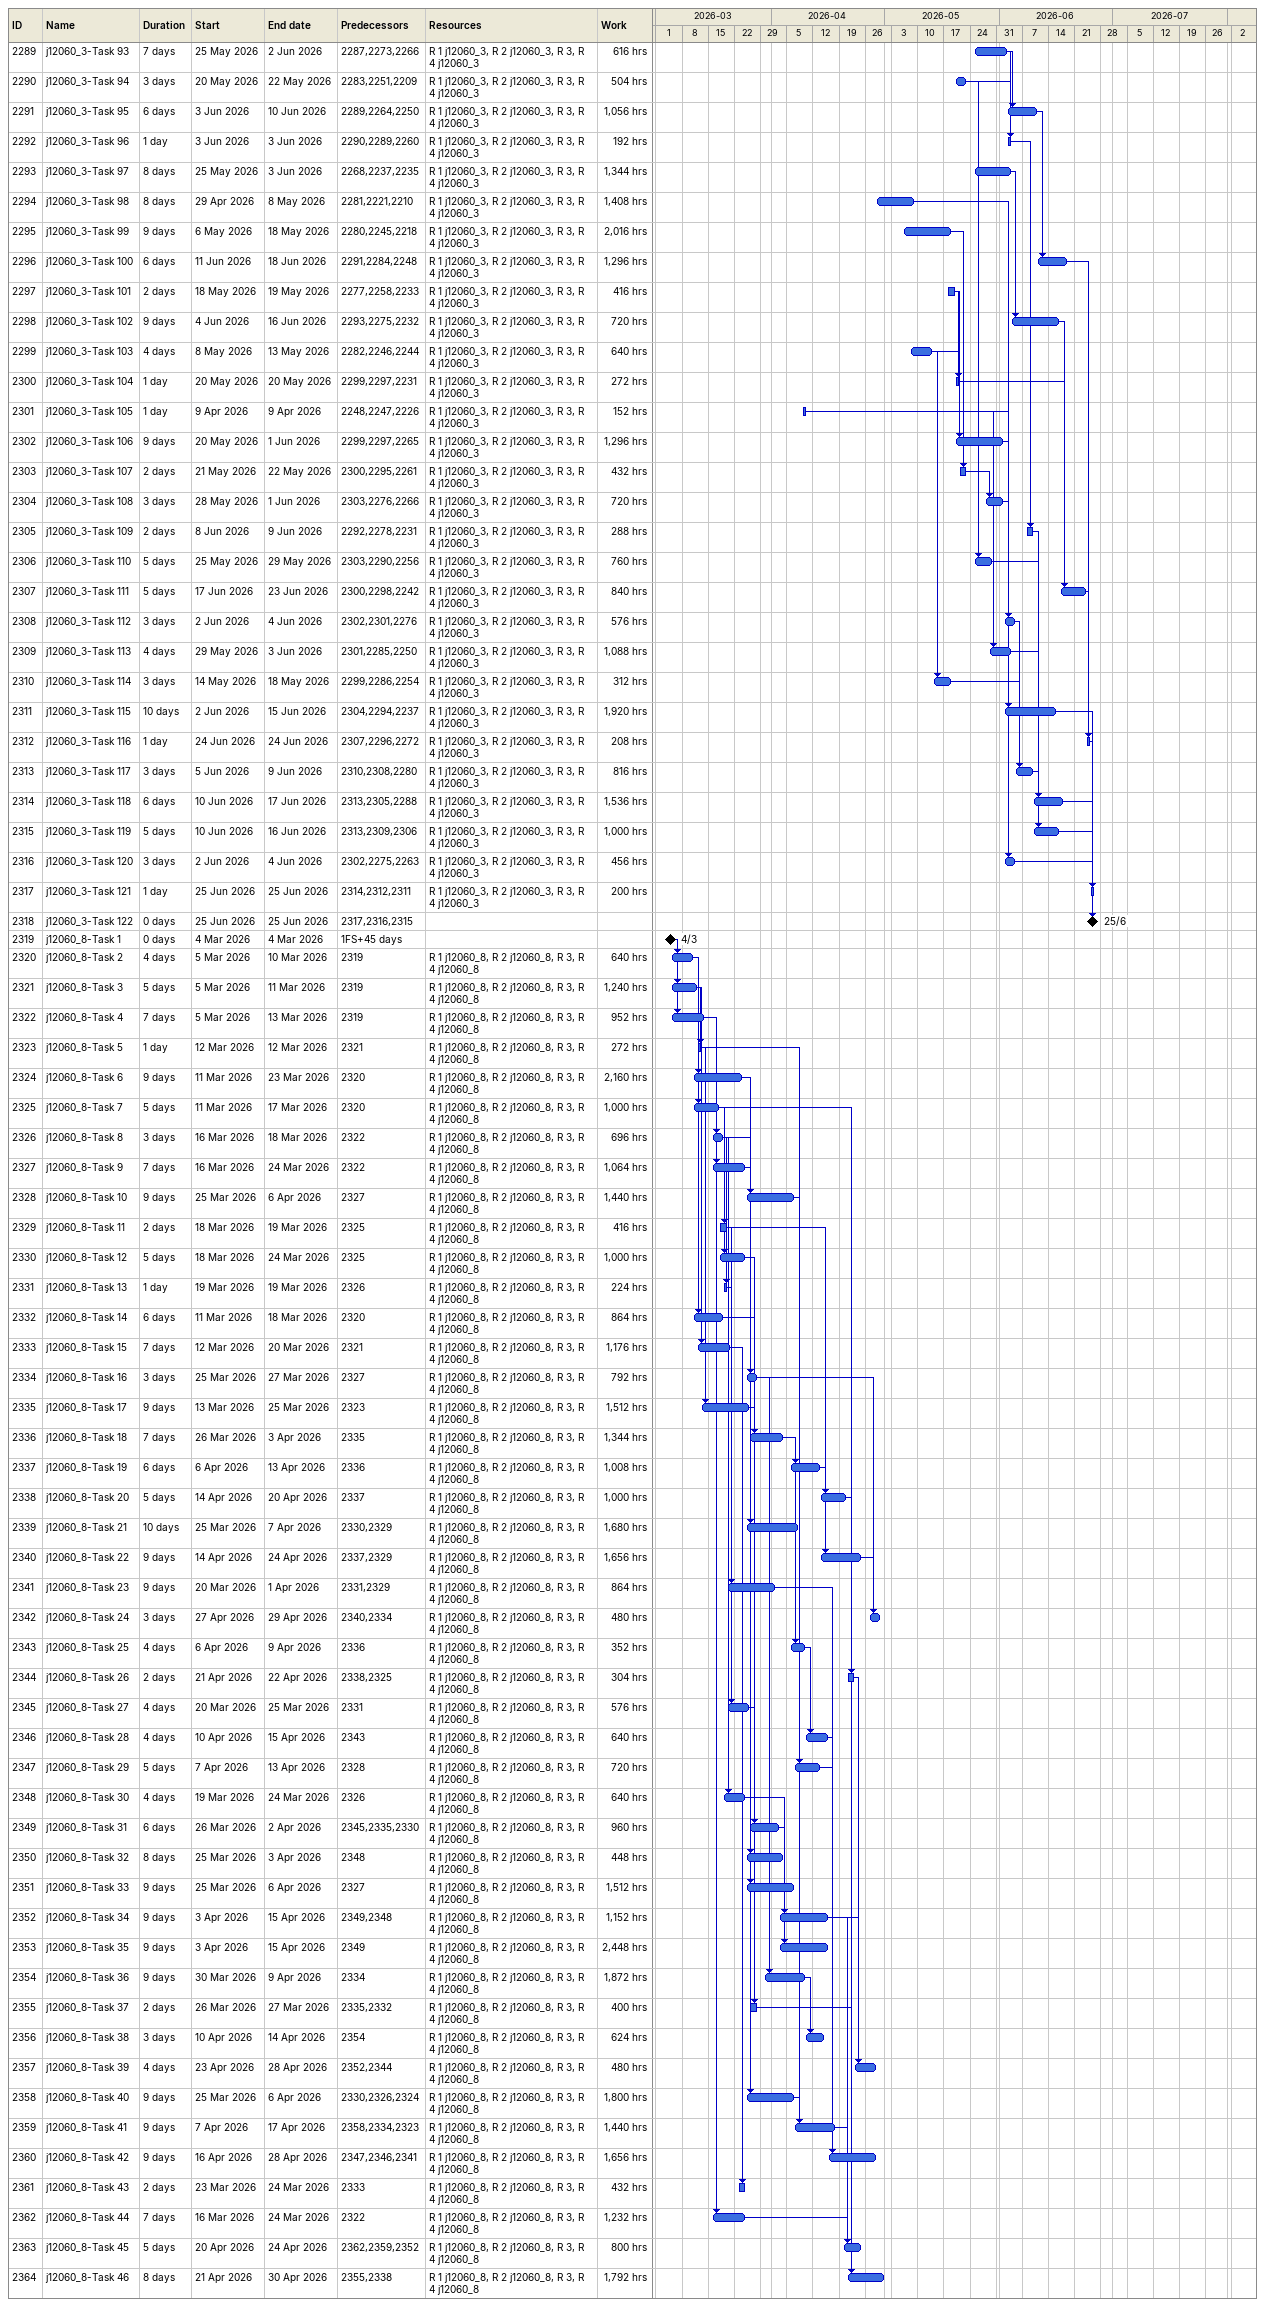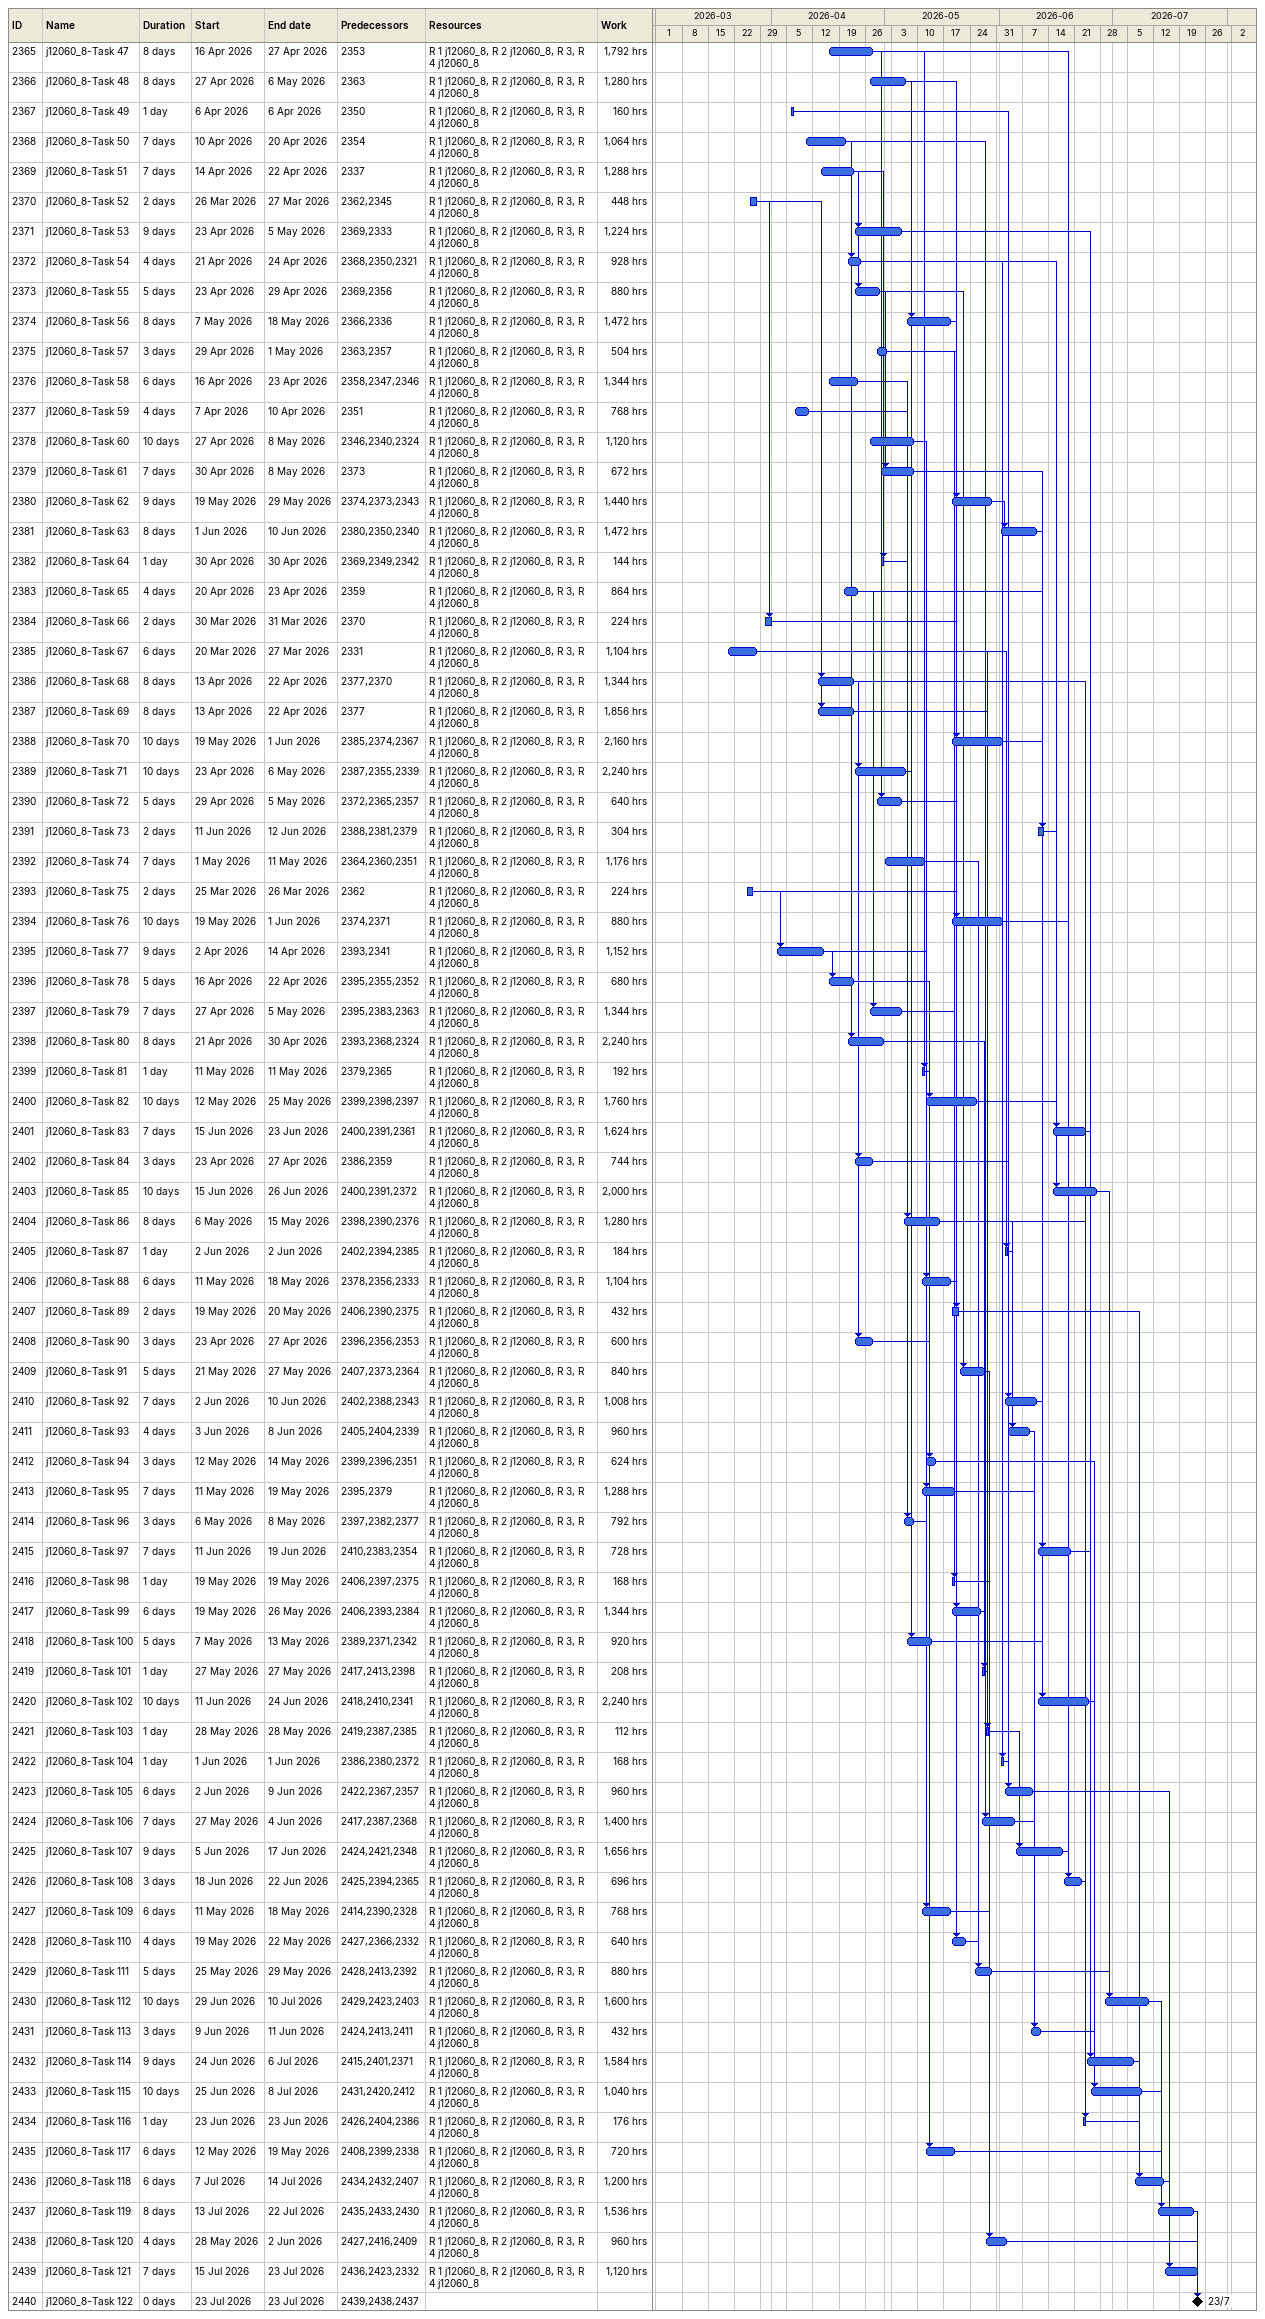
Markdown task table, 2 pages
| ID | Task | Duration | Start | Finish | Predecessors | Resources | Work (h) |
|---|---|---|---|---|---|---|---|
| 2289 | j12060_3-Task 93 | 7d | 2026-05-25 | 2026-06-02 | 2287, 2273, 2266 | R 1 j12060_3, R 2 j12060_3, R 3, R 4 j12060_3 | 616 |
| 2290 | j12060_3-Task 94 | 3d | 2026-05-20 | 2026-05-22 | 2283, 2251, 2209 | R 1 j12060_3, R 2 j12060_3, R 3, R 4 j12060_3 | 504 |
| 2291 | j12060_3-Task 95 | 6d | 2026-06-03 | 2026-06-10 | 2289, 2264, 2250 | R 1 j12060_3, R 2 j12060_3, R 3, R 4 j12060_3 | 1056 |
| 2292 | j12060_3-Task 96 | 1d | 2026-06-03 | 2026-06-03 | 2290, 2289, 2260 | R 1 j12060_3, R 2 j12060_3, R 3, R 4 j12060_3 | 192 |
| 2293 | j12060_3-Task 97 | 8d | 2026-05-25 | 2026-06-03 | 2268, 2237, 2235 | R 1 j12060_3, R 2 j12060_3, R 3, R 4 j12060_3 | 1344 |
| 2294 | j12060_3-Task 98 | 8d | 2026-04-29 | 2026-05-08 | 2281, 2221, 2210 | R 1 j12060_3, R 2 j12060_3, R 3, R 4 j12060_3 | 1408 |
| 2295 | j12060_3-Task 99 | 9d | 2026-05-06 | 2026-05-18 | 2280, 2245, 2218 | R 1 j12060_3, R 2 j12060_3, R 3, R 4 j12060_3 | 2016 |
| 2296 | j12060_3-Task 100 | 6d | 2026-06-11 | 2026-06-18 | 2291, 2284, 2248 | R 1 j12060_3, R 2 j12060_3, R 3, R 4 j12060_3 | 1296 |
| 2297 | j12060_3-Task 101 | 2d | 2026-05-18 | 2026-05-19 | 2277, 2258, 2233 | R 1 j12060_3, R 2 j12060_3, R 3, R 4 j12060_3 | 416 |
| 2298 | j12060_3-Task 102 | 9d | 2026-06-04 | 2026-06-16 | 2293, 2275, 2232 | R 1 j12060_3, R 2 j12060_3, R 3, R 4 j12060_3 | 720 |
| 2299 | j12060_3-Task 103 | 4d | 2026-05-08 | 2026-05-13 | 2282, 2246, 2244 | R 1 j12060_3, R 2 j12060_3, R 3, R 4 j12060_3 | 640 |
| 2300 | j12060_3-Task 104 | 1d | 2026-05-20 | 2026-05-20 | 2299, 2297, 2231 | R 1 j12060_3, R 2 j12060_3, R 3, R 4 j12060_3 | 272 |
| 2301 | j12060_3-Task 105 | 1d | 2026-04-09 | 2026-04-09 | 2248, 2247, 2226 | R 1 j12060_3, R 2 j12060_3, R 3, R 4 j12060_3 | 152 |
| 2302 | j12060_3-Task 106 | 9d | 2026-05-20 | 2026-06-01 | 2299, 2297, 2265 | R 1 j12060_3, R 2 j12060_3, R 3, R 4 j12060_3 | 1296 |
| 2303 | j12060_3-Task 107 | 2d | 2026-05-21 | 2026-05-22 | 2300, 2295, 2261 | R 1 j12060_3, R 2 j12060_3, R 3, R 4 j12060_3 | 432 |
| 2304 | j12060_3-Task 108 | 3d | 2026-05-28 | 2026-06-01 | 2303, 2276, 2266 | R 1 j12060_3, R 2 j12060_3, R 3, R 4 j12060_3 | 720 |
| 2305 | j12060_3-Task 109 | 2d | 2026-06-08 | 2026-06-09 | 2292, 2278, 2231 | R 1 j12060_3, R 2 j12060_3, R 3, R 4 j12060_3 | 288 |
| 2306 | j12060_3-Task 110 | 5d | 2026-05-25 | 2026-05-29 | 2303, 2290, 2256 | R 1 j12060_3, R 2 j12060_3, R 3, R 4 j12060_3 | 760 |
| 2307 | j12060_3-Task 111 | 5d | 2026-06-17 | 2026-06-23 | 2300, 2298, 2242 | R 1 j12060_3, R 2 j12060_3, R 3, R 4 j12060_3 | 840 |
| 2308 | j12060_3-Task 112 | 3d | 2026-06-02 | 2026-06-04 | 2302, 2301, 2276 | R 1 j12060_3, R 2 j12060_3, R 3, R 4 j12060_3 | 576 |
| 2309 | j12060_3-Task 113 | 4d | 2026-05-29 | 2026-06-03 | 2301, 2285, 2250 | R 1 j12060_3, R 2 j12060_3, R 3, R 4 j12060_3 | 1088 |
| 2310 | j12060_3-Task 114 | 3d | 2026-05-14 | 2026-05-18 | 2299, 2286, 2254 | R 1 j12060_3, R 2 j12060_3, R 3, R 4 j12060_3 | 312 |
| 2311 | j12060_3-Task 115 | 10d | 2026-06-02 | 2026-06-15 | 2304, 2294, 2237 | R 1 j12060_3, R 2 j12060_3, R 3, R 4 j12060_3 | 1920 |
| 2312 | j12060_3-Task 116 | 1d | 2026-06-24 | 2026-06-24 | 2307, 2296, 2272 | R 1 j12060_3, R 2 j12060_3, R 3, R 4 j12060_3 | 208 |
| 2313 | j12060_3-Task 117 | 3d | 2026-06-05 | 2026-06-09 | 2310, 2308, 2280 | R 1 j12060_3, R 2 j12060_3, R 3, R 4 j12060_3 | 816 |
| 2314 | j12060_3-Task 118 | 6d | 2026-06-10 | 2026-06-17 | 2313, 2305, 2288 | R 1 j12060_3, R 2 j12060_3, R 3, R 4 j12060_3 | 1536 |
| 2315 | j12060_3-Task 119 | 5d | 2026-06-10 | 2026-06-16 | 2313, 2309, 2306 | R 1 j12060_3, R 2 j12060_3, R 3, R 4 j12060_3 | 1000 |
| 2316 | j12060_3-Task 120 | 3d | 2026-06-02 | 2026-06-04 | 2302, 2275, 2263 | R 1 j12060_3, R 2 j12060_3, R 3, R 4 j12060_3 | 456 |
| 2317 | j12060_3-Task 121 | 1d | 2026-06-25 | 2026-06-25 | 2314, 2312, 2311 | R 1 j12060_3, R 2 j12060_3, R 3, R 4 j12060_3 | 200 |
| 2318 | j12060_3-Task 122 | 0d | 2026-06-25 | 2026-06-25 | 2317, 2316, 2315 |  |  |
| 2319 | j12060_8-Task 1 | 0d | 2026-03-04 | 2026-03-04 | 1FS+45d |  |  |
| 2320 | j12060_8-Task 2 | 4d | 2026-03-05 | 2026-03-10 | 2319 | R 1 j12060_8, R 2 j12060_8, R 3, R 4 j12060_8 | 640 |
| 2321 | j12060_8-Task 3 | 5d | 2026-03-05 | 2026-03-11 | 2319 | R 1 j12060_8, R 2 j12060_8, R 3, R 4 j12060_8 | 1240 |
| 2322 | j12060_8-Task 4 | 7d | 2026-03-05 | 2026-03-13 | 2319 | R 1 j12060_8, R 2 j12060_8, R 3, R 4 j12060_8 | 952 |
| 2323 | j12060_8-Task 5 | 1d | 2026-03-12 | 2026-03-12 | 2321 | R 1 j12060_8, R 2 j12060_8, R 3, R 4 j12060_8 | 272 |
| 2324 | j12060_8-Task 6 | 9d | 2026-03-11 | 2026-03-23 | 2320 | R 1 j12060_8, R 2 j12060_8, R 3, R 4 j12060_8 | 2160 |
| 2325 | j12060_8-Task 7 | 5d | 2026-03-11 | 2026-03-17 | 2320 | R 1 j12060_8, R 2 j12060_8, R 3, R 4 j12060_8 | 1000 |
| 2326 | j12060_8-Task 8 | 3d | 2026-03-16 | 2026-03-18 | 2322 | R 1 j12060_8, R 2 j12060_8, R 3, R 4 j12060_8 | 696 |
| 2327 | j12060_8-Task 9 | 7d | 2026-03-16 | 2026-03-24 | 2322 | R 1 j12060_8, R 2 j12060_8, R 3, R 4 j12060_8 | 1064 |
| 2328 | j12060_8-Task 10 | 9d | 2026-03-25 | 2026-04-06 | 2327 | R 1 j12060_8, R 2 j12060_8, R 3, R 4 j12060_8 | 1440 |
| 2329 | j12060_8-Task 11 | 2d | 2026-03-18 | 2026-03-19 | 2325 | R 1 j12060_8, R 2 j12060_8, R 3, R 4 j12060_8 | 416 |
| 2330 | j12060_8-Task 12 | 5d | 2026-03-18 | 2026-03-24 | 2325 | R 1 j12060_8, R 2 j12060_8, R 3, R 4 j12060_8 | 1000 |
| 2331 | j12060_8-Task 13 | 1d | 2026-03-19 | 2026-03-19 | 2326 | R 1 j12060_8, R 2 j12060_8, R 3, R 4 j12060_8 | 224 |
| 2332 | j12060_8-Task 14 | 6d | 2026-03-11 | 2026-03-18 | 2320 | R 1 j12060_8, R 2 j12060_8, R 3, R 4 j12060_8 | 864 |
| 2333 | j12060_8-Task 15 | 7d | 2026-03-12 | 2026-03-20 | 2321 | R 1 j12060_8, R 2 j12060_8, R 3, R 4 j12060_8 | 1176 |
| 2334 | j12060_8-Task 16 | 3d | 2026-03-25 | 2026-03-27 | 2327 | R 1 j12060_8, R 2 j12060_8, R 3, R 4 j12060_8 | 792 |
| 2335 | j12060_8-Task 17 | 9d | 2026-03-13 | 2026-03-25 | 2323 | R 1 j12060_8, R 2 j12060_8, R 3, R 4 j12060_8 | 1512 |
| 2336 | j12060_8-Task 18 | 7d | 2026-03-26 | 2026-04-03 | 2335 | R 1 j12060_8, R 2 j12060_8, R 3, R 4 j12060_8 | 1344 |
| 2337 | j12060_8-Task 19 | 6d | 2026-04-06 | 2026-04-13 | 2336 | R 1 j12060_8, R 2 j12060_8, R 3, R 4 j12060_8 | 1008 |
| 2338 | j12060_8-Task 20 | 5d | 2026-04-14 | 2026-04-20 | 2337 | R 1 j12060_8, R 2 j12060_8, R 3, R 4 j12060_8 | 1000 |
| 2339 | j12060_8-Task 21 | 10d | 2026-03-25 | 2026-04-07 | 2330, 2329 | R 1 j12060_8, R 2 j12060_8, R 3, R 4 j12060_8 | 1680 |
| 2340 | j12060_8-Task 22 | 9d | 2026-04-14 | 2026-04-24 | 2337, 2329 | R 1 j12060_8, R 2 j12060_8, R 3, R 4 j12060_8 | 1656 |
| 2341 | j12060_8-Task 23 | 9d | 2026-03-20 | 2026-04-01 | 2331, 2329 | R 1 j12060_8, R 2 j12060_8, R 3, R 4 j12060_8 | 864 |
| 2342 | j12060_8-Task 24 | 3d | 2026-04-27 | 2026-04-29 | 2340, 2334 | R 1 j12060_8, R 2 j12060_8, R 3, R 4 j12060_8 | 480 |
| 2343 | j12060_8-Task 25 | 4d | 2026-04-06 | 2026-04-09 | 2336 | R 1 j12060_8, R 2 j12060_8, R 3, R 4 j12060_8 | 352 |
| 2344 | j12060_8-Task 26 | 2d | 2026-04-21 | 2026-04-22 | 2338, 2325 | R 1 j12060_8, R 2 j12060_8, R 3, R 4 j12060_8 | 304 |
| 2345 | j12060_8-Task 27 | 4d | 2026-03-20 | 2026-03-25 | 2331 | R 1 j12060_8, R 2 j12060_8, R 3, R 4 j12060_8 | 576 |
| 2346 | j12060_8-Task 28 | 4d | 2026-04-10 | 2026-04-15 | 2343 | R 1 j12060_8, R 2 j12060_8, R 3, R 4 j12060_8 | 640 |
| 2347 | j12060_8-Task 29 | 5d | 2026-04-07 | 2026-04-13 | 2328 | R 1 j12060_8, R 2 j12060_8, R 3, R 4 j12060_8 | 720 |
| 2348 | j12060_8-Task 30 | 4d | 2026-03-19 | 2026-03-24 | 2326 | R 1 j12060_8, R 2 j12060_8, R 3, R 4 j12060_8 | 640 |
| 2349 | j12060_8-Task 31 | 6d | 2026-03-26 | 2026-04-02 | 2345, 2335, 2330 | R 1 j12060_8, R 2 j12060_8, R 3, R 4 j12060_8 | 960 |
| 2350 | j12060_8-Task 32 | 8d | 2026-03-25 | 2026-04-03 | 2348 | R 1 j12060_8, R 2 j12060_8, R 3, R 4 j12060_8 | 448 |
| 2351 | j12060_8-Task 33 | 9d | 2026-03-25 | 2026-04-06 | 2327 | R 1 j12060_8, R 2 j12060_8, R 3, R 4 j12060_8 | 1512 |
| 2352 | j12060_8-Task 34 | 9d | 2026-04-03 | 2026-04-15 | 2349, 2348 | R 1 j12060_8, R 2 j12060_8, R 3, R 4 j12060_8 | 1152 |
| 2353 | j12060_8-Task 35 | 9d | 2026-04-03 | 2026-04-15 | 2349 | R 1 j12060_8, R 2 j12060_8, R 3, R 4 j12060_8 | 2448 |
| 2354 | j12060_8-Task 36 | 9d | 2026-03-30 | 2026-04-09 | 2334 | R 1 j12060_8, R 2 j12060_8, R 3, R 4 j12060_8 | 1872 |
| 2355 | j12060_8-Task 37 | 2d | 2026-03-26 | 2026-03-27 | 2335, 2332 | R 1 j12060_8, R 2 j12060_8, R 3, R 4 j12060_8 | 400 |
| 2356 | j12060_8-Task 38 | 3d | 2026-04-10 | 2026-04-14 | 2354 | R 1 j12060_8, R 2 j12060_8, R 3, R 4 j12060_8 | 624 |
| 2357 | j12060_8-Task 39 | 4d | 2026-04-23 | 2026-04-28 | 2352, 2344 | R 1 j12060_8, R 2 j12060_8, R 3, R 4 j12060_8 | 480 |
| 2358 | j12060_8-Task 40 | 9d | 2026-03-25 | 2026-04-06 | 2330, 2326, 2324 | R 1 j12060_8, R 2 j12060_8, R 3, R 4 j12060_8 | 1800 |
| 2359 | j12060_8-Task 41 | 9d | 2026-04-07 | 2026-04-17 | 2358, 2334, 2323 | R 1 j12060_8, R 2 j12060_8, R 3, R 4 j12060_8 | 1440 |
| 2360 | j12060_8-Task 42 | 9d | 2026-04-16 | 2026-04-28 | 2347, 2346, 2341 | R 1 j12060_8, R 2 j12060_8, R 3, R 4 j12060_8 | 1656 |
| 2361 | j12060_8-Task 43 | 2d | 2026-03-23 | 2026-03-24 | 2333 | R 1 j12060_8, R 2 j12060_8, R 3, R 4 j12060_8 | 432 |
| 2362 | j12060_8-Task 44 | 7d | 2026-03-16 | 2026-03-24 | 2322 | R 1 j12060_8, R 2 j12060_8, R 3, R 4 j12060_8 | 1232 |
| 2363 | j12060_8-Task 45 | 5d | 2026-04-20 | 2026-04-24 | 2362, 2359, 2352 | R 1 j12060_8, R 2 j12060_8, R 3, R 4 j12060_8 | 800 |
| 2364 | j12060_8-Task 46 | 8d | 2026-04-21 | 2026-04-30 | 2355, 2338 | R 1 j12060_8, R 2 j12060_8, R 3, R 4 j12060_8 | 1792 |
| 2365 | j12060_8-Task 47 | 8d | 2026-04-16 | 2026-04-27 | 2353 | R 1 j12060_8, R 2 j12060_8, R 3, R 4 j12060_8 | 1792 |
| 2366 | j12060_8-Task 48 | 8d | 2026-04-27 | 2026-05-06 | 2363 | R 1 j12060_8, R 2 j12060_8, R 3, R 4 j12060_8 | 1280 |
| 2367 | j12060_8-Task 49 | 1d | 2026-04-06 | 2026-04-06 | 2350 | R 1 j12060_8, R 2 j12060_8, R 3, R 4 j12060_8 | 160 |
| 2368 | j12060_8-Task 50 | 7d | 2026-04-10 | 2026-04-20 | 2354 | R 1 j12060_8, R 2 j12060_8, R 3, R 4 j12060_8 | 1064 |
| 2369 | j12060_8-Task 51 | 7d | 2026-04-14 | 2026-04-22 | 2337 | R 1 j12060_8, R 2 j12060_8, R 3, R 4 j12060_8 | 1288 |
| 2370 | j12060_8-Task 52 | 2d | 2026-03-26 | 2026-03-27 | 2362, 2345 | R 1 j12060_8, R 2 j12060_8, R 3, R 4 j12060_8 | 448 |
| 2371 | j12060_8-Task 53 | 9d | 2026-04-23 | 2026-05-05 | 2369, 2333 | R 1 j12060_8, R 2 j12060_8, R 3, R 4 j12060_8 | 1224 |
| 2372 | j12060_8-Task 54 | 4d | 2026-04-21 | 2026-04-24 | 2368, 2350, 2321 | R 1 j12060_8, R 2 j12060_8, R 3, R 4 j12060_8 | 928 |
| 2373 | j12060_8-Task 55 | 5d | 2026-04-23 | 2026-04-29 | 2369, 2356 | R 1 j12060_8, R 2 j12060_8, R 3, R 4 j12060_8 | 880 |
| 2374 | j12060_8-Task 56 | 8d | 2026-05-07 | 2026-05-18 | 2366, 2336 | R 1 j12060_8, R 2 j12060_8, R 3, R 4 j12060_8 | 1472 |
| 2375 | j12060_8-Task 57 | 3d | 2026-04-29 | 2026-05-01 | 2363, 2357 | R 1 j12060_8, R 2 j12060_8, R 3, R 4 j12060_8 | 504 |
| 2376 | j12060_8-Task 58 | 6d | 2026-04-16 | 2026-04-23 | 2358, 2347, 2346 | R 1 j12060_8, R 2 j12060_8, R 3, R 4 j12060_8 | 1344 |
| 2377 | j12060_8-Task 59 | 4d | 2026-04-07 | 2026-04-10 | 2351 | R 1 j12060_8, R 2 j12060_8, R 3, R 4 j12060_8 | 768 |
| 2378 | j12060_8-Task 60 | 10d | 2026-04-27 | 2026-05-08 | 2346, 2340, 2324 | R 1 j12060_8, R 2 j12060_8, R 3, R 4 j12060_8 | 1120 |
| 2379 | j12060_8-Task 61 | 7d | 2026-04-30 | 2026-05-08 | 2373 | R 1 j12060_8, R 2 j12060_8, R 3, R 4 j12060_8 | 672 |
| 2380 | j12060_8-Task 62 | 9d | 2026-05-19 | 2026-05-29 | 2374, 2373, 2343 | R 1 j12060_8, R 2 j12060_8, R 3, R 4 j12060_8 | 1440 |
| 2381 | j12060_8-Task 63 | 8d | 2026-06-01 | 2026-06-10 | 2380, 2350, 2340 | R 1 j12060_8, R 2 j12060_8, R 3, R 4 j12060_8 | 1472 |
| 2382 | j12060_8-Task 64 | 1d | 2026-04-30 | 2026-04-30 | 2369, 2349, 2342 | R 1 j12060_8, R 2 j12060_8, R 3, R 4 j12060_8 | 144 |
| 2383 | j12060_8-Task 65 | 4d | 2026-04-20 | 2026-04-23 | 2359 | R 1 j12060_8, R 2 j12060_8, R 3, R 4 j12060_8 | 864 |
| 2384 | j12060_8-Task 66 | 2d | 2026-03-30 | 2026-03-31 | 2370 | R 1 j12060_8, R 2 j12060_8, R 3, R 4 j12060_8 | 224 |
| 2385 | j12060_8-Task 67 | 6d | 2026-03-20 | 2026-03-27 | 2331 | R 1 j12060_8, R 2 j12060_8, R 3, R 4 j12060_8 | 1104 |
| 2386 | j12060_8-Task 68 | 8d | 2026-04-13 | 2026-04-22 | 2377, 2370 | R 1 j12060_8, R 2 j12060_8, R 3, R 4 j12060_8 | 1344 |
| 2387 | j12060_8-Task 69 | 8d | 2026-04-13 | 2026-04-22 | 2377 | R 1 j12060_8, R 2 j12060_8, R 3, R 4 j12060_8 | 1856 |
| 2388 | j12060_8-Task 70 | 10d | 2026-05-19 | 2026-06-01 | 2385, 2374, 2367 | R 1 j12060_8, R 2 j12060_8, R 3, R 4 j12060_8 | 2160 |
| 2389 | j12060_8-Task 71 | 10d | 2026-04-23 | 2026-05-06 | 2387, 2355, 2339 | R 1 j12060_8, R 2 j12060_8, R 3, R 4 j12060_8 | 2240 |
| 2390 | j12060_8-Task 72 | 5d | 2026-04-29 | 2026-05-05 | 2372, 2365, 2357 | R 1 j12060_8, R 2 j12060_8, R 3, R 4 j12060_8 | 640 |
| 2391 | j12060_8-Task 73 | 2d | 2026-06-11 | 2026-06-12 | 2388, 2381, 2379 | R 1 j12060_8, R 2 j12060_8, R 3, R 4 j12060_8 | 304 |
| 2392 | j12060_8-Task 74 | 7d | 2026-05-01 | 2026-05-11 | 2364, 2360, 2351 | R 1 j12060_8, R 2 j12060_8, R 3, R 4 j12060_8 | 1176 |
| 2393 | j12060_8-Task 75 | 2d | 2026-03-25 | 2026-03-26 | 2362 | R 1 j12060_8, R 2 j12060_8, R 3, R 4 j12060_8 | 224 |
| 2394 | j12060_8-Task 76 | 10d | 2026-05-19 | 2026-06-01 | 2374, 2371 | R 1 j12060_8, R 2 j12060_8, R 3, R 4 j12060_8 | 880 |
| 2395 | j12060_8-Task 77 | 9d | 2026-04-02 | 2026-04-14 | 2393, 2341 | R 1 j12060_8, R 2 j12060_8, R 3, R 4 j12060_8 | 1152 |
| 2396 | j12060_8-Task 78 | 5d | 2026-04-16 | 2026-04-22 | 2395, 2355, 2352 | R 1 j12060_8, R 2 j12060_8, R 3, R 4 j12060_8 | 680 |
| 2397 | j12060_8-Task 79 | 7d | 2026-04-27 | 2026-05-05 | 2395, 2383, 2363 | R 1 j12060_8, R 2 j12060_8, R 3, R 4 j12060_8 | 1344 |
| 2398 | j12060_8-Task 80 | 8d | 2026-04-21 | 2026-04-30 | 2393, 2368, 2324 | R 1 j12060_8, R 2 j12060_8, R 3, R 4 j12060_8 | 2240 |
| 2399 | j12060_8-Task 81 | 1d | 2026-05-11 | 2026-05-11 | 2379, 2365 | R 1 j12060_8, R 2 j12060_8, R 3, R 4 j12060_8 | 192 |
| 2400 | j12060_8-Task 82 | 10d | 2026-05-12 | 2026-05-25 | 2399, 2398, 2397 | R 1 j12060_8, R 2 j12060_8, R 3, R 4 j12060_8 | 1760 |
| 2401 | j12060_8-Task 83 | 7d | 2026-06-15 | 2026-06-23 | 2400, 2391, 2361 | R 1 j12060_8, R 2 j12060_8, R 3, R 4 j12060_8 | 1624 |
| 2402 | j12060_8-Task 84 | 3d | 2026-04-23 | 2026-04-27 | 2386, 2359 | R 1 j12060_8, R 2 j12060_8, R 3, R 4 j12060_8 | 744 |
| 2403 | j12060_8-Task 85 | 10d | 2026-06-15 | 2026-06-26 | 2400, 2391, 2372 | R 1 j12060_8, R 2 j12060_8, R 3, R 4 j12060_8 | 2000 |
| 2404 | j12060_8-Task 86 | 8d | 2026-05-06 | 2026-05-15 | 2398, 2390, 2376 | R 1 j12060_8, R 2 j12060_8, R 3, R 4 j12060_8 | 1280 |
| 2405 | j12060_8-Task 87 | 1d | 2026-06-02 | 2026-06-02 | 2402, 2394, 2385 | R 1 j12060_8, R 2 j12060_8, R 3, R 4 j12060_8 | 184 |
| 2406 | j12060_8-Task 88 | 6d | 2026-05-11 | 2026-05-18 | 2378, 2356, 2333 | R 1 j12060_8, R 2 j12060_8, R 3, R 4 j12060_8 | 1104 |
| 2407 | j12060_8-Task 89 | 2d | 2026-05-19 | 2026-05-20 | 2406, 2390, 2375 | R 1 j12060_8, R 2 j12060_8, R 3, R 4 j12060_8 | 432 |
| 2408 | j12060_8-Task 90 | 3d | 2026-04-23 | 2026-04-27 | 2396, 2356, 2353 | R 1 j12060_8, R 2 j12060_8, R 3, R 4 j12060_8 | 600 |
| 2409 | j12060_8-Task 91 | 5d | 2026-05-21 | 2026-05-27 | 2407, 2373, 2364 | R 1 j12060_8, R 2 j12060_8, R 3, R 4 j12060_8 | 840 |
| 2410 | j12060_8-Task 92 | 7d | 2026-06-02 | 2026-06-10 | 2402, 2388, 2343 | R 1 j12060_8, R 2 j12060_8, R 3, R 4 j12060_8 | 1008 |
| 2411 | j12060_8-Task 93 | 4d | 2026-06-03 | 2026-06-08 | 2405, 2404, 2339 | R 1 j12060_8, R 2 j12060_8, R 3, R 4 j12060_8 | 960 |
| 2412 | j12060_8-Task 94 | 3d | 2026-05-12 | 2026-05-14 | 2399, 2396, 2351 | R 1 j12060_8, R 2 j12060_8, R 3, R 4 j12060_8 | 624 |
| 2413 | j12060_8-Task 95 | 7d | 2026-05-11 | 2026-05-19 | 2395, 2379 | R 1 j12060_8, R 2 j12060_8, R 3, R 4 j12060_8 | 1288 |
| 2414 | j12060_8-Task 96 | 3d | 2026-05-06 | 2026-05-08 | 2397, 2382, 2377 | R 1 j12060_8, R 2 j12060_8, R 3, R 4 j12060_8 | 792 |
| 2415 | j12060_8-Task 97 | 7d | 2026-06-11 | 2026-06-19 | 2410, 2383, 2354 | R 1 j12060_8, R 2 j12060_8, R 3, R 4 j12060_8 | 728 |
| 2416 | j12060_8-Task 98 | 1d | 2026-05-19 | 2026-05-19 | 2406, 2397, 2375 | R 1 j12060_8, R 2 j12060_8, R 3, R 4 j12060_8 | 168 |
| 2417 | j12060_8-Task 99 | 6d | 2026-05-19 | 2026-05-26 | 2406, 2393, 2384 | R 1 j12060_8, R 2 j12060_8, R 3, R 4 j12060_8 | 1344 |
| 2418 | j12060_8-Task 100 | 5d | 2026-05-07 | 2026-05-13 | 2389, 2371, 2342 | R 1 j12060_8, R 2 j12060_8, R 3, R 4 j12060_8 | 920 |
| 2419 | j12060_8-Task 101 | 1d | 2026-05-27 | 2026-05-27 | 2417, 2413, 2398 | R 1 j12060_8, R 2 j12060_8, R 3, R 4 j12060_8 | 208 |
| 2420 | j12060_8-Task 102 | 10d | 2026-06-11 | 2026-06-24 | 2418, 2410, 2341 | R 1 j12060_8, R 2 j12060_8, R 3, R 4 j12060_8 | 2240 |
| 2421 | j12060_8-Task 103 | 1d | 2026-05-28 | 2026-05-28 | 2419, 2387, 2385 | R 1 j12060_8, R 2 j12060_8, R 3, R 4 j12060_8 | 112 |
| 2422 | j12060_8-Task 104 | 1d | 2026-06-01 | 2026-06-01 | 2386, 2380, 2372 | R 1 j12060_8, R 2 j12060_8, R 3, R 4 j12060_8 | 168 |
| 2423 | j12060_8-Task 105 | 6d | 2026-06-02 | 2026-06-09 | 2422, 2367, 2357 | R 1 j12060_8, R 2 j12060_8, R 3, R 4 j12060_8 | 960 |
| 2424 | j12060_8-Task 106 | 7d | 2026-05-27 | 2026-06-04 | 2417, 2387, 2368 | R 1 j12060_8, R 2 j12060_8, R 3, R 4 j12060_8 | 1400 |
| 2425 | j12060_8-Task 107 | 9d | 2026-06-05 | 2026-06-17 | 2424, 2421, 2348 | R 1 j12060_8, R 2 j12060_8, R 3, R 4 j12060_8 | 1656 |
| 2426 | j12060_8-Task 108 | 3d | 2026-06-18 | 2026-06-22 | 2425, 2394, 2365 | R 1 j12060_8, R 2 j12060_8, R 3, R 4 j12060_8 | 696 |
| 2427 | j12060_8-Task 109 | 6d | 2026-05-11 | 2026-05-18 | 2414, 2390, 2328 | R 1 j12060_8, R 2 j12060_8, R 3, R 4 j12060_8 | 768 |
| 2428 | j12060_8-Task 110 | 4d | 2026-05-19 | 2026-05-22 | 2427, 2366, 2332 | R 1 j12060_8, R 2 j12060_8, R 3, R 4 j12060_8 | 640 |
| 2429 | j12060_8-Task 111 | 5d | 2026-05-25 | 2026-05-29 | 2428, 2413, 2392 | R 1 j12060_8, R 2 j12060_8, R 3, R 4 j12060_8 | 880 |
| 2430 | j12060_8-Task 112 | 10d | 2026-06-29 | 2026-07-10 | 2429, 2423, 2403 | R 1 j12060_8, R 2 j12060_8, R 3, R 4 j12060_8 | 1600 |
| 2431 | j12060_8-Task 113 | 3d | 2026-06-09 | 2026-06-11 | 2424, 2413, 2411 | R 1 j12060_8, R 2 j12060_8, R 3, R 4 j12060_8 | 432 |
| 2432 | j12060_8-Task 114 | 9d | 2026-06-24 | 2026-07-06 | 2415, 2401, 2371 | R 1 j12060_8, R 2 j12060_8, R 3, R 4 j12060_8 | 1584 |
| 2433 | j12060_8-Task 115 | 10d | 2026-06-25 | 2026-07-08 | 2431, 2420, 2412 | R 1 j12060_8, R 2 j12060_8, R 3, R 4 j12060_8 | 1040 |
| 2434 | j12060_8-Task 116 | 1d | 2026-06-23 | 2026-06-23 | 2426, 2404, 2386 | R 1 j12060_8, R 2 j12060_8, R 3, R 4 j12060_8 | 176 |
| 2435 | j12060_8-Task 117 | 6d | 2026-05-12 | 2026-05-19 | 2408, 2399, 2338 | R 1 j12060_8, R 2 j12060_8, R 3, R 4 j12060_8 | 720 |
| 2436 | j12060_8-Task 118 | 6d | 2026-07-07 | 2026-07-14 | 2434, 2432, 2407 | R 1 j12060_8, R 2 j12060_8, R 3, R 4 j12060_8 | 1200 |
| 2437 | j12060_8-Task 119 | 8d | 2026-07-13 | 2026-07-22 | 2435, 2433, 2430 | R 1 j12060_8, R 2 j12060_8, R 3, R 4 j12060_8 | 1536 |
| 2438 | j12060_8-Task 120 | 4d | 2026-05-28 | 2026-06-02 | 2427, 2416, 2409 | R 1 j12060_8, R 2 j12060_8, R 3, R 4 j12060_8 | 960 |
| 2439 | j12060_8-Task 121 | 7d | 2026-07-15 | 2026-07-23 | 2436, 2423, 2332 | R 1 j12060_8, R 2 j12060_8, R 3, R 4 j12060_8 | 1120 |
| 2440 | j12060_8-Task 122 | 0d | 2026-07-23 | 2026-07-23 | 2439, 2438, 2437 |  |  |
